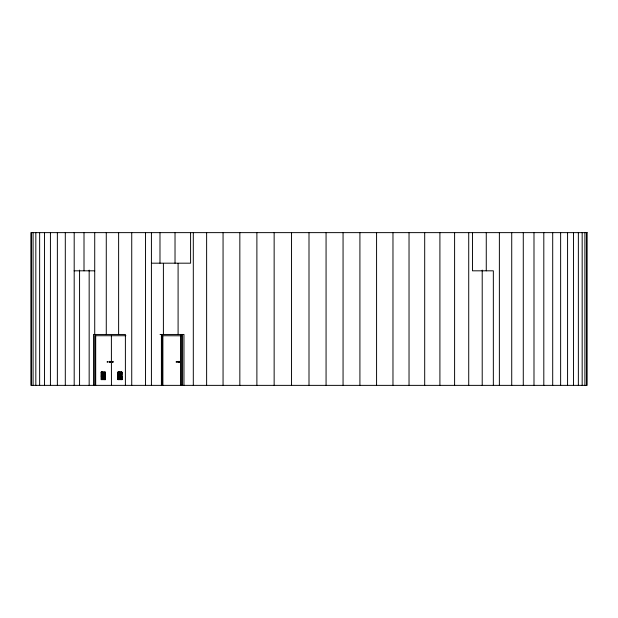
<?xml version="1.0" encoding="UTF-8"?>
<svg xmlns="http://www.w3.org/2000/svg" width="618" height="618" viewBox="0 0 618 618"><rect width="100%" height="100%" fill="white"/><g stroke="black" fill="none" stroke-linecap="round" stroke-linejoin="round"><path stroke-width="0.93" d="M162.24 385.369L162.24 335.79M109.633 361.901L109.996 362.163L109.649 361.708M112.715 361.932L112.43 361.986M112.731 362.449L112.391 361.6L112.63 362.426M178.702 361.847L179.181 362.133L178.849 361.715M179.514 362.048L178.911 361.352M109.533 361.754L109.958 361.615L109.934 362.14M179.591 362.048L179.166 362.442M109.765 361.715L109.795 362.117M178.756 362.063L179.197 361.793M112.275 361.6L112.932 361.391L112.909 362.279M179.243 361.352L178.695 362.179M109.803 361.669C108.845 362.959 111.487 362.125 110.027 361.352M178.764 361.715L179.243 361.731M109.718 361.406L110.135 361.352M109.919 362.465L110.12 361.406M151.418 263.183L190.591 263.183L190.591 232.631M74.145 270.815L94.724 270.815M160.039 334.454L183.963 334.454L183.963 385.369M125.894 335.728L95.242 335.728L95.242 385.369M181.012 335.79L161.924 335.728L161.924 385.369M108.15 361.6C106.837 360.935 106.713 362.89 108.119 362.194M177.775 361.6C175.612 360.796 175.473 363.06 177.752 362.194M105.315 372.005L101.259 372.005L101.259 379.637L105.315 379.637L105.315 375.821L101.259 375.489M122.016 372.005L117.961 372.005L117.961 379.637L122.016 379.637L122.016 375.821L117.961 375.489M101.259 372.245L105.315 372.507L105.315 374.485L101.259 374.137L105.315 374.554M117.961 372.167L122.016 372.577L121.568 372.167L117.961 372.245L122.016 372.507L122.016 374.485L117.961 374.137L122.016 374.554M105.315 372.577L101.259 372.167L105.315 372.577L104.867 372.167M101.259 374.778L105.315 375.118L101.259 374.856M117.961 374.778L122.016 375.118L117.961 374.856M101.259 375.412L105.315 375.759M117.961 375.412L122.016 375.759M101.259 377.32L105.315 377.729L104.867 377.397M117.961 377.397L122.016 377.729L121.568 377.397M101.259 378.587L105.315 379.004L104.867 378.664M117.961 378.664L122.016 379.004L121.568 378.664M179.12 362.465L178.563 362.048M109.842 362.156L109.896 361.623M121.568 372.245L122.016 372.577M121.568 372.878L122.016 373.218L117.961 372.801M121.568 373.511L122.016 373.851L117.961 373.434M121.568 376.123L122.016 376.462M121.568 376.756L122.016 377.096M121.568 378.031L122.016 378.37L117.961 377.953M121.568 379.305L122.016 379.637M101.259 372.878L105.315 373.218L101.259 372.801L105.315 373.148L104.867 372.801M101.259 373.511L105.315 373.851L101.259 373.434L105.315 373.782L104.867 373.434M101.259 376.123L101.707 376.462M105.315 379.637L101.259 379.228L105.315 379.568L104.867 379.228M101.259 376.756L101.707 377.096M101.259 378.031L105.315 378.37L104.867 377.953M101.259 379.305L101.707 379.637L101.707 375.821M117.961 376.045L118.409 376.393M117.961 376.679L118.409 377.026M117.961 379.228L122.016 379.568L117.961 379.305L118.409 379.637L118.409 375.821M104.867 376.045L105.315 376.393M104.867 376.679L105.315 377.026M112.909 361.484L113.024 361.878M586.552 232.631L586.552 385.369M584.906 232.631L584.906 385.369M582.171 232.631L582.171 385.369M578.363 232.631L578.363 385.369M573.489 232.631L573.489 385.369M567.571 232.631L567.571 385.369M560.634 232.631L560.634 385.369M552.701 232.631L552.701 385.369M543.809 232.631L543.809 385.369M533.991 232.631L533.991 385.369M523.276 232.631L523.276 385.369M511.727 232.631L511.727 385.369M499.375 232.631L499.375 385.369M493.342 385.369L493.342 270.815L472.461 270.815L472.461 232.631M486.266 232.631L486.266 270.815M482.21 270.097L482.21 385.369M468.722 232.631L468.722 385.369M454.601 232.631L454.601 385.369M439.908 232.631L439.908 385.369M424.697 232.631L424.697 385.369M409.031 232.631L409.031 385.369M392.971 232.631L392.971 385.369M376.578 232.631L376.578 385.369M359.915 232.631L359.915 385.369M343.06 232.631L343.06 385.369M326.065 232.631L326.065 385.369M309 232.631L309 385.369M291.541 232.631L291.541 385.369M274.145 232.631L274.145 385.369M256.887 232.631L256.887 385.369M239.838 232.631L239.838 385.369M223.059 232.631L223.059 385.369M206.628 232.631L206.628 385.369M193.303 232.631L193.303 385.369M182.519 334.454L182.519 385.369M181.252 334.454L181.252 385.369M180.726 335.728L180.726 385.369M178.092 263.376L178.092 334.454M175.025 232.631L175.025 263.183M163.399 263.376L163.399 334.454M162.835 336.045L162.835 385.369M161.406 334.454L161.406 385.369M159.985 232.631L159.985 263.183M151.418 232.631L151.418 385.369M145.539 232.631L145.539 385.369M131.734 232.631L131.734 385.369M125.392 385.369L125.392 334.454L93.465 334.454L93.465 385.369M121.568 372.005L121.568 379.637M118.625 232.631L118.625 334.454M118.409 372.507L118.409 374.485M111.387 335.79L111.441 385.369M106.273 232.631L106.273 334.454M104.867 372.005L104.867 379.637M101.707 372.507L101.707 374.485M95.69 335.79L95.69 385.369M94.902 334.454L94.902 385.369M94.724 232.631L94.724 334.454M89.162 270.097L89.162 385.369M84.009 232.631L84.009 270.815M79.567 270.097L79.567 385.369M74.191 232.631L74.191 385.369M65.299 232.631L65.299 385.369M57.366 232.631L57.366 385.369M50.429 232.631L50.429 385.369M44.511 232.631L44.511 385.369M39.637 232.631L39.637 385.369M35.829 232.631L35.829 385.369M33.094 232.631L33.094 385.369M31.448 232.631L31.448 385.369M162.557 335.79L162.557 385.369L162.557 335.728M587.1 232.631L30.9 232.631L30.9 385.369L587.1 385.369L587.1 232.631M104.867 376.123L101.259 376.045L105.315 376.462L104.867 376.123M121.568 376.045L117.961 376.123L122.016 376.393L121.568 376.045M104.867 376.756L101.259 376.679L105.315 377.096L104.867 376.756M121.568 376.679L117.961 376.756L122.016 377.026L121.568 376.679M104.867 378.031L101.259 377.953L105.315 378.301L104.867 378.031"/></g></svg>
